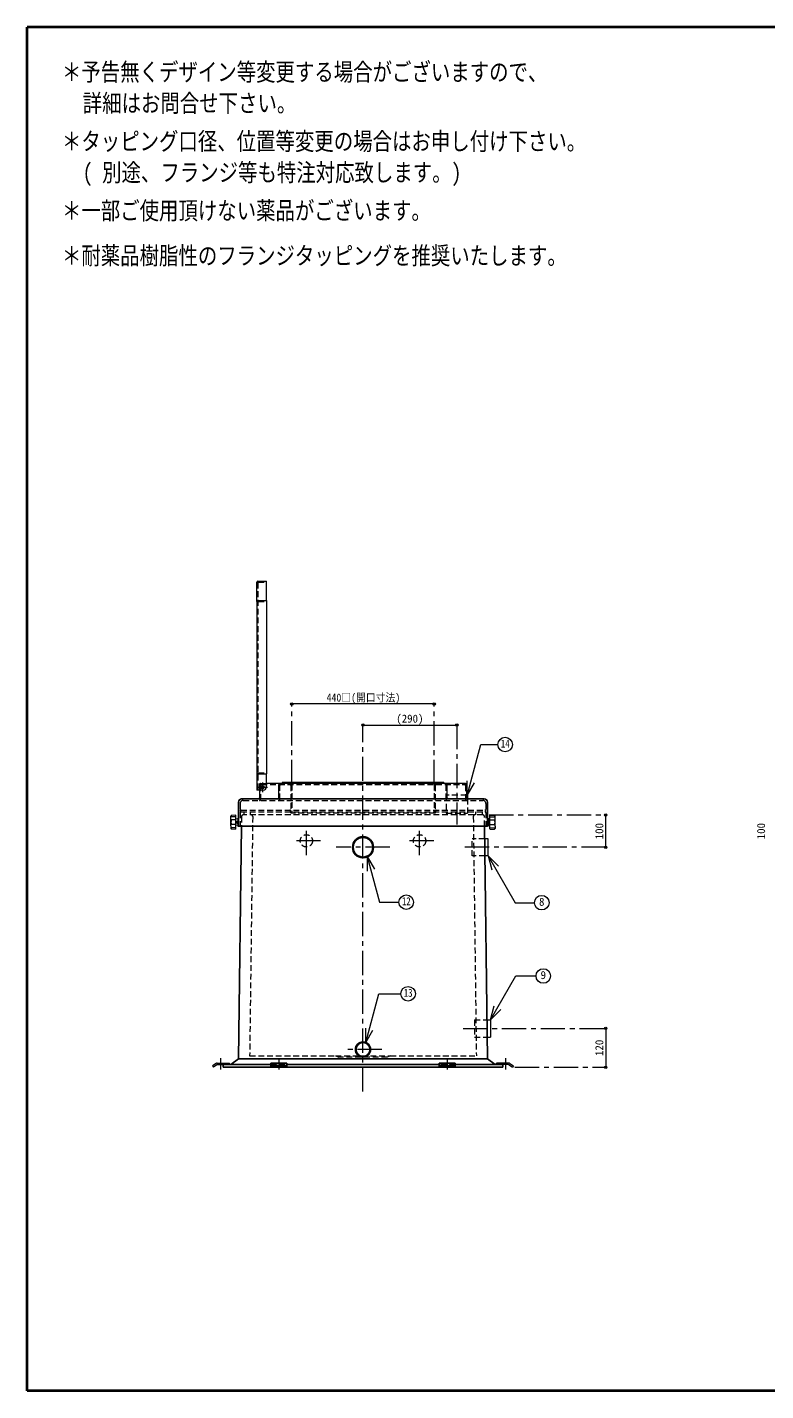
# Model space of a CAD drawing. Units: millimetres at full size, sheet at 1:15. Extents: x -3127 to 2948, y -2102 to 2112.
# Drawn here: x -3127 to -844, y -2102 to 2112 of the extents above; entities that cross this region are included whole.
import ezdxf
from ezdxf.enums import TextEntityAlignment as Align

# ---------------------------------------------------------------- set-up
doc = ezdxf.new("R2010")
doc.units = ezdxf.units.MM
doc.header["$LTSCALE"] = 15
doc.header["$PDMODE"] = 32
doc.header["$PDSIZE"] = 7.5
doc.linetypes.add('CHAIN1', pattern=[8, 5, -1, 1, -1])
doc.linetypes.add('DASHED1', pattern=[1.8, 1.2, -0.6])
doc.layers.add('0-0_ﾚｲﾔ1', color=7, linetype='Continuous', lineweight=18)
doc.styles.add('ＭＳ ゴシック', font='')
doc.styles.get('ＭＳ ゴシック').set_extended_font_data('MS Gothic')

msp = doc.modelspace()

# ---------------------------------------------------------------- linework, layer by layer
at = {"layer": '0-0_ﾚｲﾔ1', "color": 1, "lineweight": 40}
for p, q in [((-3126.58, -2102.5), (-3126.58, 2112.5)), ((2948.42, 2112.5), (-3126.58, 2112.5)), ((2948.42, -2102.5), (-3126.58, -2102.5))]:
    msp.add_line(p, q, dxfattribs=at)
at = {"layer": '0-0_ﾚｲﾔ1', "color": 4, "lineweight": 9}
for p, q in [((-2417.08, 337.5), (-2417.08, 397.5)), ((-2414.08, 400.5), (-2387.08, 400.5)), ((-2387.08, 340.5), (-2387.08, 400.5)), ((-1869.08, 20.5), (-2309.08, 20.5)), ((-2089.08, -44.5), (-1799.08, -44.5)), ((-2417.08, -192.5), (-2417.08, -245.5)), ((-2387.08, -235.5), (-2387.08, -195.5)), ((-2397.08, -245.5), (-2417.08, -245.5)), ((-2409.08, -245.5), (-2409.08, -269.5)), ((-2346.08, -225.5), (-2387.08, -225.5)), ((-1772.08, -225.5), (-1832.08, -225.5)), ((-1769.08, -228.5), (-1769.08, -269.5)), ((-1339.08, -422.5), (-1339.08, -322.5)), ((-1701.97, -396), (-1712.71, -396)), ((-1701.97, -449), (-1701.97, -396)), ((-1701.97, -449), (-1712.04, -449)), ((-1339.08, -982.5), (-1339.08, -1102.5))]:
    msp.add_line(p, q, dxfattribs=at)
at = {"layer": '0-0_ﾚｲﾔ1', "color": 4, "linetype": 'DASHED1', "lineweight": 9}
for p, q in [((-2414.08, 396), (-2414.08, -245.5)), ((-2412.58, 397.5), (-2387.08, 397.5)), ((-2412.58, 337.5), (-2387.08, 337.5)), ((-2412.58, -192.5), (-2387.08, -192.5)), ((-2409.08, -228.5), (-2409.08, -245.5)), ((-2406.08, -225.5), (-2387.08, -225.5)), ((-2406.08, -231.5), (-2406.08, -274.5)), ((-2403.08, -228.5), (-1775.08, -228.5)), ((-2346.08, -274.5), (-2346.08, -231.5)), ((-2319.08, -222.5), (-2319.08, -225.5)), ((-2312.08, -231.5), (-2312.08, -317.5)), ((-2309.08, -228.5), (-2309.08, -317.5)), ((-1869.08, -228.5), (-1869.08, -317.5)), ((-1866.08, -231.5), (-1866.08, -317.5)), ((-1859.08, -222.5), (-1859.08, -225.5)), ((-1832.08, -274.5), (-1832.08, -231.5)), ((-1772.08, -231.5), (-1772.08, -274.5)), ((-1769.08, -261.5), (-1831.58, -261.5)), ((-1766.58, -272.45), (-1766.58, -317.5)), ((-2437.27, -312.5), (-2437.27, -322.5)), ((-1866.08, -317.5), (-2312.08, -317.5)), ((-1740.89, -312.5), (-1740.89, -322.5)), ((-1751.97, -449), (-1751.97, -396)), ((-1712.71, -396), (-1751.97, -396)), ((-1712.04, -449), (-1751.97, -449)), ((-1744.81, -956), (-1744.81, -1009)), ((-1744.81, -956), (-1705.55, -956)), ((-1744.81, -1009), (-1704.87, -1009)), ((-2535.08, -1089.5), (-2535.08, -1094.5)), ((-2523.08, -1089.5), (-2523.08, -1094.5)), ((-2174.08, -1067.5), (-2004.08, -1067.5)), ((-1655.08, -1089.5), (-1655.08, -1094.5)), ((-1643.08, -1089.5), (-1643.08, -1094.5))]:
    msp.add_line(p, q, dxfattribs=at)
at = {"layer": '0-0_ﾚｲﾔ1'}
for p, q in [((-2417.08, 337.5), (-2417.08, -192.5)), ((-2414.08, -195.5), (-2387.08, -195.5)), ((-2349.08, -269.5), (-2349.08, -228.5)), ((-1832.08, -225.5), (-2346.08, -225.5)), ((-2339.08, -222.5), (-2339.08, -225.5)), ((-1839.08, -222.5), (-2339.08, -222.5)), ((-1839.08, -222.5), (-1839.08, -225.5)), ((-1829.08, -269.5), (-1829.08, -228.5)), ((-1766.9, -261.94), (-1766.9, -216.94)), ((-1766.9, -261.94), (-1744.4, -222.96)), ((-2497.58, -356.23), (-2497.58, -333.76)), ((-2497.56, -333.23), (-2497.18, -325.85)), ((-2481.58, -328.06), (-2496.13, -328.55)), ((-2482.09, -323.53), (-2495.24, -323.96)), ((-2481.58, -365.96), (-2481.58, -324.03)), ((-2476.04, -335.46), (-2481.58, -335)), ((-2475.58, -332.5), (-2474.08, -332.5)), ((-1702.58, -332.5), (-1704.08, -332.5)), ((-1702.12, -335.46), (-1696.58, -335)), ((-1696.58, -365.96), (-1696.58, -324.03)), ((-1696.58, -328.06), (-1682.03, -328.55)), ((-1696.06, -323.53), (-1682.91, -323.96)), ((-1680.59, -333.23), (-1680.98, -325.85)), ((-1680.58, -356.23), (-1680.58, -333.76)), ((-2497.56, -356.76), (-2497.18, -364.14)), ((-2481.58, -338.14), (-2496.13, -337.66)), ((-2481.58, -351.85), (-2496.13, -352.33)), ((-2481.58, -361.93), (-2496.13, -361.45)), ((-2482.09, -366.46), (-2495.24, -366.03)), ((-2476.04, -354.53), (-2481.58, -355)), ((-2478.83, -342.65), (-2478.83, -347.34)), ((-2478.2, -342), (-2475.58, -342)), ((-2478.2, -345), (-2475.58, -345)), ((-2478.2, -348), (-2475.58, -348)), ((-1699.95, -342), (-1702.58, -342)), ((-1699.95, -345), (-1702.58, -345)), ((-1699.95, -348), (-1702.58, -348)), ((-1702.12, -354.53), (-1696.58, -355)), ((-1699.33, -342.65), (-1699.33, -347.34)), ((-1696.58, -338.14), (-1682.03, -337.66)), ((-1696.58, -351.85), (-1682.03, -352.33)), ((-1696.58, -361.93), (-1682.03, -361.45)), ((-1696.06, -366.46), (-1682.91, -366.03)), ((-1680.59, -356.76), (-1680.98, -364.14)), ((-2076.19, -451.24), (-2076.19, -496.24)), ((-2076.19, -451.24), (-2053.69, -490.21)), ((-1702.11, -448.8), (-1690.46, -492.26)), ((-1702.11, -448.8), (-1670.29, -480.62)), ((-1694.92, -956.14), (-1616.55, -820.39)), ((-1616.55, -820.39), (-1554.4, -820.39)), ((-1694.92, -956.14), (-1683.28, -912.67)), ((-1694.92, -956.14), (-1663.1, -924.32)), ((-1705.55, -956), (-1694.81, -956)), ((-1694.81, -956), (-1694.81, -1009)), ((-2080.8, -1026.39), (-2080.8, -981.39)), ((-2080.8, -1026.39), (-2058.3, -987.42)), ((-1704.87, -1009), (-1694.81, -1009)), ((-2542.87, -1090.39), (-2554.37, -1098.39)), ((-2540.65, -1094.94), (-2551.52, -1102.5)), ((-2540.01, -1089.5), (-2501.58, -1089.5)), ((-2539.23, -1094.5), (-2521.58, -1094.5)), ((-2501.58, -1094.5), (-2501.58, -1089.5)), ((-1676.58, -1094.5), (-1676.58, -1089.5)), ((-1638.15, -1089.5), (-1676.58, -1089.5)), ((-1638.93, -1094.5), (-1656.58, -1094.5)), ((-1637.5, -1094.94), (-1626.64, -1102.5)), ((-1635.29, -1090.39), (-1623.79, -1098.39)), ((-2554.37, -1098.39), (-2551.52, -1102.5)), ((-1623.79, -1098.39), (-1626.64, -1102.5))]:
    msp.add_line(p, q, dxfattribs=at)
at = {"layer": '0-0_ﾚｲﾔ1', "color": 4, "linetype": 'CHAIN1', "lineweight": 9}
for p, q in [((-2309.08, -227.5), (-2309.08, 20.5)), ((-1869.08, -227.5), (-1869.08, 20.5)), ((-2089.08, -1177.5), (-2089.08, -44.5)), ((-1799.08, -44.5), (-1799.08, -352.5)), ((-2414.58, -237), (-2384.58, -237)), ((-2399.58, -222), (-2399.58, -252)), ((-1699.08, -322.5), (-1339.08, -322.5)), ((-2264.08, -446.5), (-2264.08, -358.5)), ((-1914.08, -446.5), (-1914.08, -358.5)), ((-2220.08, -402.5), (-2308.08, -402.5)), ((-1870.08, -402.5), (-1958.08, -402.5)), ((-2006.58, -422.5), (-2171.58, -422.5)), ((-1339.08, -422.5), (-1786.97, -422.5)), ((-1779.81, -982.5), (-1339.08, -982.5)), ((-2030.58, -1047.5), (-2147.58, -1047.5)), ((-2529.08, -1074.5), (-2529.08, -1109.5)), ((-2349.08, -1074.5), (-2349.08, -1109.5)), ((-1829.08, -1074.5), (-1829.08, -1109.5)), ((-1649.08, -1074.5), (-1649.08, -1109.5)), ((-1619.37, -1102.5), (-1339.08, -1102.5))]:
    msp.add_line(p, q, dxfattribs=at)
at = {"layer": '0-0_ﾚｲﾔ1', "color": 5, "lineweight": 25}
for p, q in [((-2474.08, -282.5), (-2474.08, -357.5)), ((-2464.08, -272.5), (-1714.08, -272.5)), ((-1704.08, -282.5), (-1704.08, -357.5)), ((-2474.14, -1076), (-2464.95, -357.5)), ((-1704.08, -357.5), (-2474.08, -357.5)), ((-1704.01, -1076), (-1713.21, -357.5)), ((-2521.58, -1102.5), (-2521.58, -1094.5)), ((-2374.08, -1094.5), (-2521.58, -1094.5)), ((-2474.14, -1076), (-2497.58, -1094.5)), ((-1704.01, -1076), (-2474.14, -1076)), ((-2374.08, -1089.5), (-2324.08, -1089.5)), ((-2374.08, -1102.5), (-2374.08, -1089.5)), ((-2324.08, -1102.5), (-2324.08, -1089.5)), ((-1854.08, -1094.5), (-2324.08, -1094.5)), ((-1804.08, -1089.5), (-1854.08, -1089.5)), ((-1854.08, -1102.5), (-1854.08, -1089.5)), ((-1804.08, -1102.5), (-1804.08, -1089.5)), ((-1804.08, -1094.5), (-1656.58, -1094.5)), ((-1704.01, -1076), (-1680.58, -1094.5)), ((-1656.58, -1102.5), (-1656.58, -1094.5)), ((-2521.58, -1102.5), (-1656.58, -1102.5)), ((-2324.08, -1098.08), (-2374.08, -1098.08)), ((-1854.08, -1098.08), (-1804.08, -1098.08))]:
    msp.add_line(p, q, dxfattribs=at)
at = {"layer": '0-0_ﾚｲﾔ1', "linetype": 'DASHED1'}
for p, q in [((-2469.08, -287.5), (-2469.08, -357.5)), ((-2459.08, -277.5), (-1719.08, -277.5)), ((-1709.08, -287.5), (-1709.08, -357.5)), ((-2466.08, -307.5), (-1712.08, -307.5)), ((-2466.08, -312.5), (-1712.08, -312.5)), ((-2464.57, -327.43), (-2464.95, -357.5)), ((-1718.59, -322.5), (-2459.57, -322.5)), ((-2457.27, -312.5), (-2457.27, -322.5)), ((-2429.97, -327.56), (-2439.44, -1067.5)), ((-1748.19, -327.56), (-1738.72, -1067.5)), ((-1720.89, -312.5), (-1720.89, -322.5)), ((-1713.21, -357.5), (-1713.59, -327.43)), ((-2439.44, -1067.5), (-2174.08, -1067.5)), ((-2374.08, -1094.5), (-2324.08, -1094.5)), ((-2355.08, -1089.5), (-2355.08, -1094.5)), ((-2343.08, -1089.5), (-2343.08, -1094.5)), ((-2174.08, -1067.5), (-2164.08, -1071)), ((-2004.08, -1067.5), (-1738.72, -1067.5)), ((-1804.08, -1094.5), (-1854.08, -1094.5)), ((-1835.08, -1089.5), (-1835.08, -1094.5)), ((-1823.08, -1089.5), (-1823.08, -1094.5))]:
    msp.add_line(p, q, dxfattribs=at)
at = {"layer": '0-0_ﾚｲﾔ1'}
for points in [[(-2414.08, 340.5), (-2387.08, 340.5), (-2387.08, -195.5)], [(-1766.9, -261.94), (-1724.85, -104.98), (-1672.24, -104.98)], [(-2475.58, -332.5), (-2475.58, -357.5), (-2474.08, -357.5)], [(-1702.58, -332.5), (-1702.58, -357.5), (-1704.08, -357.5)], [(-2076.19, -451.24), (-2038.42, -592.2), (-1978.06, -592.2)], [(-1702.11, -448.8), (-1618.38, -593.82), (-1559.11, -593.82)], [(-2080.8, -1026.39), (-2040.29, -875.21), (-1972.28, -875.21)]]:
    msp.add_lwpolyline(points, dxfattribs=at)
at = {"layer": '0-0_ﾚｲﾔ1', "color": 4, "linetype": 'DASHED1', "lineweight": 9}
msp.add_lwpolyline([(-1831.58, -261.5), (-1831.58, -317.5), (-1766.58, -317.5)], dxfattribs=at)
at = {"layer": '0-0_ﾚｲﾔ1', "color": 4, "lineweight": 9}
msp.add_lwpolyline([(-1769.08, -261.5), (-1766.58, -261.5), (-1766.58, -272.45)], dxfattribs=at)
at = {"layer": '0-0_ﾚｲﾔ1', "linetype": 'DASHED1'}
msp.add_lwpolyline([(-2004.08, -1067.5), (-2014.08, -1071), (-2164.08, -1071)], dxfattribs=at)
at = {"layer": '0-0_ﾚｲﾔ1'}
for centre in [(-1649.74, -104.98), (-1955.56, -592.2), (-1536.61, -593.82), (-1531.9, -820.39), (-1949.78, -875.21)]:
    msp.add_circle(centre, 22.5, dxfattribs=at)
at = {"layer": '0-0_ﾚｲﾔ1', "color": 4, "lineweight": 9}
msp.add_circle((-2399.58, -237), 5, dxfattribs=at)
at = {"layer": '0-0_ﾚｲﾔ1', "color": 4, "linetype": 'DASHED1', "lineweight": 9}
for centre in [(-2264.08, -402.5), (-1914.08, -402.5)]:
    msp.add_circle(centre, 19, dxfattribs=at)
at = {"layer": '0-0_ﾚｲﾔ1', "color": 5, "lineweight": 25}
for centre, radius in [((-2089.08, -422.5), 32.5), ((-2089.08, -422.5), 30.25), ((-2089.08, -1047.5), 23.5), ((-2089.08, -1047.5), 21.35)]:
    msp.add_circle(centre, radius, dxfattribs=at)
at = {"layer": '0-0_ﾚｲﾔ1', "color": 4, "lineweight": 9}
for centre, radius, start, end in [((-2414.08, 397.5), 3, 90, 180), ((-2397.08, -235.5), 10, 270, 0), ((-1772.08, -228.5), 3, 0, 90), ((-2412.08, -269.5), 3, 270, 0), ((-1766.08, -269.5), 3, 180, 270)]:
    msp.add_arc(centre, radius, start, end, dxfattribs=at)
at = {"layer": '0-0_ﾚｲﾔ1', "color": 4, "linetype": 'DASHED1', "lineweight": 9}
for centre, radius, start, end in [((-2412.58, 396), 1.5, 90, 180), ((-2412.58, 336), 1.5, 90, 180), ((-2412.58, -191), 1.5, 180, 270), ((-2406.08, -228.5), 3, 90, 180), ((-2403.08, -231.5), 3, 90, 180), ((-2343.08, -231.5), 3, 90, 180), ((-2315.08, -231.5), 3, 0, 90), ((-2312.08, -228.5), 3, 0, 90), ((-1866.08, -228.5), 3, 90, 180), ((-1863.08, -231.5), 3, 90, 180), ((-1835.08, -231.5), 3, 0, 90), ((-1775.08, -231.5), 3, 0, 90), ((-2409.08, -274.5), 3, 270, 0), ((-2349.08, -274.5), 3, 270, 0), ((-1829.08, -274.5), 3, 180, 270), ((-1769.08, -274.5), 3, 180, 270), ((-2315.08, -310.5), 3, 0, 90), ((-2315.08, -315.5), 3, 0, 90), ((-1863.08, -310.5), 3, 90, 180), ((-1863.08, -315.5), 3, 90, 180)]:
    msp.add_arc(centre, radius, start, end, dxfattribs=at)
at = {"layer": '0-0_ﾚｲﾔ1'}
for centre, radius, start, end in [((-2414.08, 337.5), 3, 90, 180), ((-2414.08, -192.5), 3, 180, 270), ((-2346.08, -228.5), 3, 90, 180), ((-1832.08, -228.5), 3, 0, 90), ((-2352.08, -269.5), 3, 270, 0), ((-1826.08, -269.5), 3, 180, 270), ((-2487.58, -333.76), 10, 176.98087, 180), ((-2495.18, -325.96), 2, 91.84585, 176.98087), ((-2494.51, -325.49), 2.07, 141.26695, 176.97243), ((-2486.62, -325.57), 9.96, 178.90936, 197.37998), ((-2482.08, -324.03), 0.5, 0, 91.84585), ((-2476.08, -335.96), 0.5, 0, 85.23636), ((-1702.08, -335.96), 0.5, 94.76364, 180), ((-1696.08, -324.03), 0.5, 88.15415, 180), ((-1682.98, -325.96), 2, 3.01913, 88.15415), ((-1691.54, -325.57), 9.96, 342.62002, 1.09064), ((-1683.65, -325.49), 2.07, 3.02757, 38.73305), ((-1690.58, -333.76), 10, 0, 3.01913), ((-2487.58, -356.23), 10, 180, 183.01913), ((-2495.18, -364.04), 2, 183.01913, 268.15415), ((-2442.74, -345), 54.34, 172.70127, 187.29873), ((-2496.14, -338.16), 0.5, 88.09085, 172.70127), ((-2496.14, -351.83), 0.5, 187.29873, 271.90915), ((-2486.62, -364.42), 9.96, 162.62002, 181.09064), ((-2494.51, -364.5), 2.07, 183.02757, 218.73305), ((-2482.08, -365.96), 0.5, 268.15415, 0), ((-2477.26, -343.52), 1.79, 121.62812, 150.75937), ((-2476.72, -343.5), 2.11, 134.62454, 225.37546), ((-2476.72, -346.5), 2.11, 134.62454, 225.37546), ((-2477.26, -346.47), 1.79, 209.24063, 238.37188), ((-2476.08, -354.04), 0.5, 274.76364, 0), ((-1702.08, -354.04), 0.5, 180, 265.23636), ((-1700.9, -343.52), 1.79, 29.24063, 58.37188), ((-1700.9, -346.47), 1.79, 301.62812, 330.75937), ((-1701.43, -343.5), 2.11, 314.62454, 45.37546), ((-1701.43, -346.5), 2.11, 314.62454, 45.37546), ((-1696.08, -365.96), 0.5, 180, 271.84585), ((-1682.98, -364.04), 2, 271.84585, 356.98087), ((-1691.54, -364.42), 9.96, 358.90936, 17.37998), ((-1682.01, -338.16), 0.5, 7.29873, 91.90915), ((-1682.01, -351.83), 0.5, 268.09085, 352.70127), ((-1683.65, -364.5), 2.07, 321.26695, 356.97243), ((-1735.42, -345), 54.34, 352.70127, 7.29873), ((-1690.58, -356.23), 10, 356.98087, 0), ((-2540.01, -1094.5), 5, 90, 124.8085), ((-2539.23, -1097), 2.5, 90, 124.8085), ((-1638.93, -1097), 2.5, 55.1915, 90), ((-1638.15, -1094.5), 5, 55.1915, 90)]:
    msp.add_arc(centre, radius, start, end, dxfattribs=at)
at = {"layer": '0-0_ﾚｲﾔ1', "color": 5, "lineweight": 25}
for centre, start, end in [((-2464.08, -282.5), 90, 180), ((-1714.08, -282.5), 0, 90)]:
    msp.add_arc(centre, 10, start, end, dxfattribs=at)
at = {"layer": '0-0_ﾚｲﾔ1', "linetype": 'DASHED1'}
for centre, radius, start, end in [((-2459.08, -287.5), 10, 90, 180), ((-1719.08, -287.5), 10, 0, 90), ((-2466.08, -310.5), 3, 90, 180), ((-2466.08, -315.5), 3, 90, 180), ((-2459.57, -327.5), 5, 90, 179.2671), ((-2434.97, -327.5), 5, 359.2671, 90), ((-1743.19, -327.5), 5, 90, 180.7329), ((-1718.59, -327.5), 5, 0.7329, 90), ((-1712.08, -310.5), 3, 0, 90), ((-1712.08, -315.5), 3, 0, 90)]:
    msp.add_arc(centre, radius, start, end, dxfattribs=at)
at = {"layer": '0-0_ﾚｲﾔ1', "color": 1}
for p in [(-2309.08, 20.5), (-1869.08, 20.5), (-2089.08, -44.5), (-1799.08, -44.5), (-1339.08, -322.5), (-1339.08, -422.5), (-1339.08, -982.5), (-1339.08, -1102.5)]:
    msp.add_point(p, dxfattribs=at)

# ---------------------------------------------------------------- texts
at = {"layer": '0-0_ﾚｲﾔ1', "style": 'ＭＳ ゴシック'}
for s, height, width, p in [('＊予告無くデザイン等変更する場合がございますので、', 54.99, 0.8, (-3019.44, 1930.36)), ('詳細はお問合せ下さい。', 54.99, 0.8, (-2955.15, 1833.93)), ('＊タッピング口径、位置等変更の場合はお申し付け下さい。', 54.99, 0.8, (-3019.44, 1716.08)), ('( 別途、フランジ等も特注対応致します。)', 54.99, 0.8, (-2955.15, 1619.65)), ('＊一部ご使用頂けない薬品がございます。', 54.99, 0.8, (-3019.44, 1501.79)), ('＊耐薬品樹脂性のフランジタッピングを推奨いたします。', 54.99, 0.8, (-3019.44, 1362.5)), ('440□(開口寸法)', 24.74, 0.9, (-2201.58, 20.5)), ('14', 24.74, 0.8, (-1662.87, -121.85)), ('12', 24.74, 0.8, (-1968.68, -609.08)), ('13', 24.74, 0.8, (-1962.91, -892.08))]:
    msp.add_text(s, height=height, dxfattribs=dict(at, width=width)).set_placement(p, align=Align.BOTTOM_LEFT)
for s, p in [('(290)', (-1986.27, -44.5)), ('8', (-1545.05, -610.69)), ('9', (-1540.33, -837.26))]:
    msp.add_text(s, height=24.74, dxfattribs=at).set_placement(p, align=Align.BOTTOM_LEFT)
for s, p in [('100', (-1339.08, -397.81)), ('100', (-839.08, -397.81)), ('120', (-1339.08, -1067.81))]:
    msp.add_text(s, height=24.74, rotation=90, dxfattribs=at).set_placement(p, align=Align.BOTTOM_LEFT)

doc.saveas('drawing.dxf')
